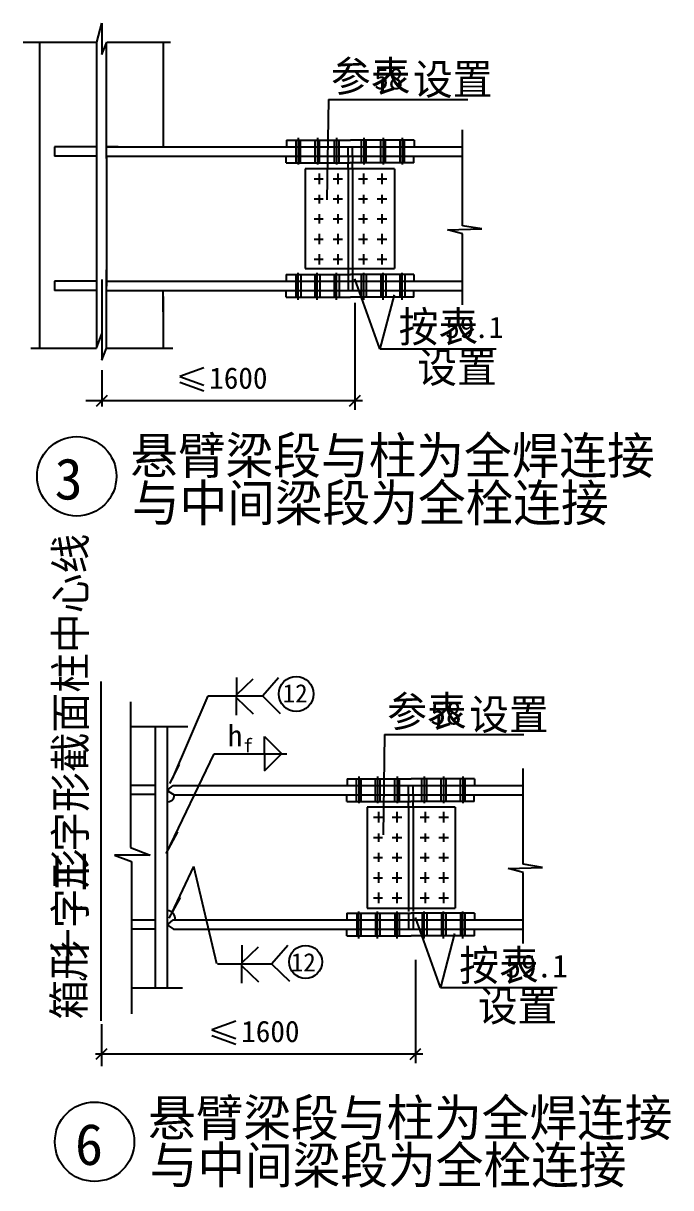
# Model space of a CAD drawing. Header units: metres. Extents: x 1413 to 8394, y 7869 to 11895.
# Drawn here: x 6276 to 8394, y 7911 to 11719 of the extents above; entities that cross this region are included whole.
import ezdxf

# ---------------------------------------------------------------- set-up
doc = ezdxf.new("R2010")
doc.units = ezdxf.units.M
for name, color, linetype in [('BOR', 3, 'Continuous'), ('CENTER', 7, 'Continuous'), ('FRAMING', 2, 'Continuous'), ('HIDDEN', 3, 'Continuous'), ('Z', 4, 'Continuous')]:
    doc.layers.add(name, color=color, linetype=linetype)

# ---------------------------------------------------------------- blocks, each defined once
blk = doc.blocks.new('CC')
blk.add_line((-24.24, 0), (24.24, 0))
at = {"layer": 'FRAMING', "color": 6}
blk.add_line((-17.83, -17.83), (17.83, 17.83), dxfattribs=at)

msp = doc.modelspace()

# ---------------------------------------------------------------- linework, layer by layer
for p, q in [((6516.49, 11657.62), (6532.9, 11718.99)), ((6532.9, 11718.99), (6532.9, 11616.72)), ((6275.68, 11657.62), (6516.49, 11657.62)), ((6532.9, 11616.72), (6548.66, 11657.62)), ((6548.66, 11657.62), (6757, 11657.62)), ((7274.08, 11470.02), (7269.1, 11141.85)), ((6733.9, 11374.99), (6733.9, 11314.35)), ((6533.01, 10880.6), (6533.01, 10648.2)), ((7442.53, 10654.36), (7360.94, 10882.65)), ((6733.9, 10774.8), (6733.9, 10845.59)), ((7488.63, 10830.47), (7442.53, 10654.36)), ((7360.78, 10804.83), (7360.78, 10454.72)), ((6515.78, 10656.31), (6532.9, 10703.33)), ((6532.9, 10703.33), (6532.9, 10617.42)), ((6300.11, 10656.31), (6515.78, 10656.31)), ((6532.9, 10617.42), (6547.66, 10656.31)), ((6547.66, 10656.31), (6765.47, 10656.31)), ((6788.32, 10564.39), (6865.89, 10593.12)), ((6533.01, 10584), (6533.01, 10465.27)), ((6788.32, 10564.25), (6865.89, 10535.52)), ((6788.32, 10545.47), (6865.89, 10516.74)), ((6480.34, 10484.72), (7359.78, 10484.72)), ((6973.24, 9579.71), (6973.24, 9517.62)), ((6973.24, 9522.75), (7027.83, 9575.17)), ((6626.68, 9499.52), (6626.68, 9023.66)), ((6764.22, 9248.24), (6880.68, 9518.84)), ((6973.24, 9456.1), (6973.24, 9518.19)), ((6973.24, 9513.06), (7027.83, 9460.64)), ((6626.68, 9419.13), (6814.32, 9419.13)), ((7457.93, 9392.49), (7452.94, 9064.33)), ((6744.15, 9004.58), (6900.67, 9329.99)), ((6573.75, 8997.83), (6630.18, 8977.05)), ((6691.06, 8997.83), (6573.75, 8997.83)), ((6626.68, 9023.66), (6691.06, 8997.83)), ((6630.18, 8977.05), (6630.18, 8478.77)), ((6761.64, 8808.26), (6834.03, 8961.62)), ((6909.06, 8642.75), (6834.03, 8961.62)), ((7640.71, 8565.61), (7559.12, 8793.9)), ((7686.81, 8741.72), (7640.71, 8565.61)), ((6990.77, 8703.37), (6990.77, 8641.28)), ((6990.77, 8646.41), (7045.35, 8698.83)), ((7558.96, 8655.98), (7558.96, 8317.86)), ((6990.77, 8579.76), (6990.77, 8641.85)), ((6990.77, 8636.72), (7045.35, 8584.3)), ((6630.18, 8564.54), (6797.09, 8564.54)), ((6531.34, 8445.67), (6531.34, 8308.4)), ((6512.37, 8347.86), (7557.96, 8347.86))]:
    msp.add_line(p, q)
for centre, radius in [((7168.66, 9525.31), 57.05), ((7199.39, 8648.87), 54.02)]:
    msp.add_circle(centre, radius)
at = {"layer": 'BOR'}
for centre in [(6450.68, 10237.27), (6508.9, 8060.78)]:
    msp.add_circle(centre, 129.85, dxfattribs=at)
at = {"layer": 'CENTER'}
msp.add_line((6530.16, 8456.76), (6530.16, 9566.27), dxfattribs=at)
at = {"layer": 'FRAMING'}
for p, q in [((6330.26, 10656.31), (6330.26, 11657.62)), ((6733.9, 11657.62), (6733.9, 11374.88)), ((7713.12, 11056.97), (7713.12, 11370.8)), ((6547.8, 11314.39), (7713.08, 11314.39)), ((7137.34, 11336.53), (7346.31, 11336.53)), ((7137.34, 11336.53), (7137.34, 11314.62)), ((7175.45, 11344.44), (7175.45, 11256.72)), ((7237.98, 11344.44), (7237.98, 11256.72)), ((7301, 11344.44), (7301, 11256.72)), ((7338.33, 11284.31), (7338.33, 11314.42)), ((7554.3, 11336.53), (7346.24, 11336.53)), ((7353.08, 11284.31), (7353.08, 11314.47)), ((7389.66, 11344.44), (7389.66, 11256.72)), ((7452.64, 11344.44), (7452.64, 11256.72)), ((7515.62, 11344.44), (7515.62, 11256.72)), ((7554.3, 11336.53), (7554.3, 11314.62)), ((6547.8, 11284.16), (7713.08, 11284.16)), ((6547.8, 11284.16), (6547.8, 10859.43)), ((7136.3, 11262.37), (7136.3, 11284.28)), ((7553.27, 11262.37), (7553.27, 11284.28)), ((7136.3, 11262.37), (7345.28, 11262.37)), ((7490.74, 11243.02), (7198.3, 11243.02)), ((7198.3, 11243.02), (7198.3, 10916.47)), ((7338.33, 11243.02), (7338.33, 11262.37)), ((7553.27, 11262.37), (7345.21, 11262.37)), ((7353.08, 11243.02), (7353.08, 11262.37)), ((7490.74, 11243.02), (7490.74, 10916.47)), ((7227.49, 11210.34), (7257.05, 11210.34)), ((7244.18, 11227.75), (7244.18, 11193.35)), ((7289.29, 11210.34), (7320.34, 11210.34)), ((7304.5, 11227.75), (7304.5, 11193.35)), ((7372.04, 11210.34), (7401.6, 11210.34)), ((7388.72, 11227.75), (7388.72, 11193.35)), ((7433.84, 11210.34), (7464.88, 11210.34)), ((7449.04, 11227.75), (7449.04, 11193.35)), ((7227.49, 11144.79), (7257.05, 11144.79)), ((7244.18, 11157.82), (7244.18, 11129.69)), ((7289.29, 11144.79), (7320.34, 11144.79)), ((7304.5, 11157.82), (7304.5, 11129.69)), ((7372.04, 11144.79), (7401.6, 11144.79)), ((7388.72, 11157.82), (7388.72, 11129.69)), ((7433.84, 11144.79), (7464.88, 11144.79)), ((7449.04, 11157.82), (7449.04, 11129.69)), ((7244.18, 11094.17), (7244.18, 11064.56)), ((7304.5, 11094.17), (7304.5, 11064.56)), ((7388.72, 11094.17), (7388.72, 11064.56)), ((7449.04, 11094.17), (7449.04, 11064.56)), ((7227.49, 11079.24), (7257.05, 11079.24)), ((7289.29, 11079.24), (7320.34, 11079.24)), ((7372.04, 11079.24), (7401.6, 11079.24)), ((7433.84, 11079.24), (7464.88, 11079.24)), ((7663.52, 11043.73), (7775.95, 11047.04)), ((7775.95, 11047.04), (7713.12, 11056.97)), ((7227.49, 11012.81), (7257.05, 11012.81)), ((7244.18, 11030.51), (7244.18, 10996.47)), ((7289.29, 11012.81), (7320.34, 11012.81)), ((7304.5, 11030.51), (7304.5, 10996.47)), ((7372.04, 11012.81), (7401.6, 11012.81)), ((7388.72, 11030.51), (7388.72, 10996.47)), ((7433.84, 11012.81), (7464.88, 11012.81)), ((7449.04, 11030.51), (7449.04, 10996.47)), ((7713.12, 11030.5), (7663.52, 11043.73)), ((7713.12, 10797.75), (7713.12, 11030.5)), ((7227.49, 10947.26), (7257.05, 10947.26)), ((7244.18, 10963.9), (7244.18, 10929.95)), ((7289.29, 10947.26), (7320.34, 10947.26)), ((7304.5, 10963.9), (7304.5, 10929.95)), ((7372.04, 10947.26), (7401.6, 10947.26)), ((7388.72, 10963.9), (7388.72, 10929.95)), ((7433.84, 10947.26), (7464.88, 10947.26)), ((7449.04, 10963.9), (7449.04, 10929.95)), ((7135.79, 10897.49), (7346.31, 10897.49)), ((7135.79, 10897.49), (7135.79, 10875.58)), ((7175.45, 10814.67), (7175.45, 10902.39)), ((7198.3, 10916.47), (7490.74, 10916.47)), ((7236.78, 10814.67), (7236.78, 10902.39)), ((7301, 10814.67), (7301, 10902.39)), ((7338.33, 10916.47), (7338.33, 10897.49)), ((7553.69, 10897.49), (7346.24, 10897.49)), ((7353.08, 10916.47), (7353.08, 10897.49)), ((7389.66, 10814.67), (7389.66, 10902.39)), ((7452.64, 10814.67), (7452.64, 10902.39)), ((7515.62, 10814.67), (7515.62, 10902.39)), ((7553.69, 10897.49), (7553.69, 10875.58)), ((6547.8, 10875.49), (7712.88, 10875.49)), ((7338.33, 10875.6), (7338.33, 10845.35)), ((7353.08, 10875.6), (7353.08, 10845.35)), ((6547.8, 10845.42), (7712.88, 10845.42)), ((6733.9, 10824.88), (6733.9, 10654.69)), ((7135.79, 10823.19), (7135.79, 10845.1)), ((7135.79, 10823.19), (7346.31, 10823.19)), ((7553.69, 10823.19), (7346.24, 10823.19)), ((7553.69, 10823.19), (7553.69, 10845.1)), ((7110.71, 9578.67), (7059.38, 9518.97)), ((6880.68, 9518.84), (7061.04, 9518.84)), ((7059.43, 9518.44), (7116.24, 9461.84)), ((6706.66, 9419.13), (6706.66, 8564.54)), ((6746.66, 9419.13), (6746.66, 8564.54)), ((7065.34, 9386.36), (7122.07, 9329.45)), ((7065.34, 9329.45), (7065.34, 9386.36)), ((6900.67, 9329.99), (7138.44, 9329.99)), ((7065.34, 9273.49), (7122.07, 9330.4)), ((7065.34, 9330.4), (7065.34, 9273.49)), ((7373.63, 9255.69), (7373.63, 9167.97)), ((7434.96, 9255.69), (7434.96, 9167.97)), ((7499.18, 9255.69), (7499.18, 9167.97)), ((7587.84, 9255.69), (7587.84, 9167.97)), ((7650.82, 9255.69), (7650.82, 9167.97)), ((7713.8, 9255.69), (7713.8, 9167.97)), ((7911.3, 8968.23), (7911.3, 9282.05)), ((6706.56, 9225.78), (6626.57, 9225.78)), ((6750.1, 9212.51), (6766.21, 9225.64)), ((6766.21, 9225.64), (7911.26, 9225.64)), ((7335.52, 9247.79), (7544.49, 9247.79)), ((7335.52, 9247.79), (7335.52, 9225.87)), ((7536.51, 9195.56), (7536.51, 9225.68)), ((7752.48, 9247.79), (7544.42, 9247.79)), ((7551.27, 9195.56), (7551.27, 9225.72)), ((7752.48, 9247.79), (7752.48, 9225.87)), ((6706.56, 9197.01), (6626.57, 9197.01)), ((6750.1, 9212.51), (6750.1, 9207.84)), ((6750.1, 9207.84), (6769.51, 9195.42)), ((6769.51, 9195.42), (7911.26, 9195.42)), ((7334.49, 9173.62), (7334.49, 9195.54)), ((7751.45, 9173.62), (7751.45, 9195.54)), ((7334.49, 9173.62), (7543.46, 9173.62)), ((7688.92, 9155.31), (7400.68, 9155.31)), ((7400.68, 9155.31), (7400.68, 8825.03)), ((7536.51, 9155.31), (7536.51, 9173.62)), ((7751.45, 9173.62), (7543.39, 9173.62)), ((7551.27, 9155.31), (7551.27, 9173.62)), ((7688.92, 9155.31), (7688.92, 8825.03)), ((7421.01, 9122.02), (7450.57, 9122.02)), ((7437.69, 9139.44), (7437.69, 9105.03)), ((7482.81, 9122.02), (7513.85, 9122.02)), ((7498.02, 9139.44), (7498.02, 9105.03)), ((7573.95, 9122.02), (7603.51, 9122.02)), ((7590.63, 9139.44), (7590.63, 9105.03)), ((7635.75, 9122.02), (7666.79, 9122.02)), ((7650.96, 9139.44), (7650.96, 9105.03)), ((7437.69, 9069.51), (7437.69, 9041.38)), ((7498.02, 9069.51), (7498.02, 9041.38)), ((7590.63, 9069.51), (7590.63, 9041.38)), ((7650.96, 9069.51), (7650.96, 9041.38)), ((7421.01, 9056.47), (7450.57, 9056.47)), ((7482.81, 9056.47), (7513.85, 9056.47)), ((7573.95, 9056.47), (7603.51, 9056.47)), ((7635.75, 9056.47), (7666.79, 9056.47)), ((7421.01, 8990.92), (7450.57, 8990.92)), ((7437.69, 9005.85), (7437.69, 8976.25)), ((7482.81, 8990.92), (7513.85, 8990.92)), ((7498.02, 9005.85), (7498.02, 8976.25)), ((7573.95, 8990.92), (7603.51, 8990.92)), ((7590.63, 9005.85), (7590.63, 8976.25)), ((7635.75, 8990.92), (7666.79, 8990.92)), ((7650.96, 9005.85), (7650.96, 8976.25)), ((7861.7, 8954.99), (7974.13, 8958.3)), ((7911.3, 8941.75), (7861.7, 8954.99)), ((7974.13, 8958.3), (7911.3, 8968.23)), ((7421.01, 8924.5), (7450.57, 8924.5)), ((7437.69, 8942.2), (7437.69, 8908.15)), ((7482.81, 8924.5), (7513.85, 8924.5)), ((7498.02, 8942.2), (7498.02, 8908.15)), ((7573.95, 8924.5), (7603.51, 8924.5)), ((7590.63, 8942.2), (7590.63, 8908.15)), ((7635.75, 8924.5), (7666.79, 8924.5)), ((7650.96, 8942.2), (7650.96, 8908.15)), ((7911.3, 8709), (7911.3, 8941.75)), ((7437.69, 8875.58), (7437.69, 8841.64)), ((7498.02, 8875.58), (7498.02, 8841.64)), ((7590.63, 8875.58), (7590.63, 8841.64)), ((7650.96, 8875.58), (7650.96, 8841.64)), ((7421.01, 8858.95), (7450.57, 8858.95)), ((7482.81, 8858.95), (7513.85, 8858.95)), ((7573.95, 8858.95), (7603.51, 8858.95)), ((7635.75, 8858.95), (7666.79, 8858.95)), ((7333.97, 8808.75), (7544.49, 8808.75)), ((7333.97, 8808.75), (7333.97, 8786.83)), ((7373.63, 8725.92), (7373.63, 8813.65)), ((7400.68, 8825.03), (7688.92, 8825.03)), ((7434.96, 8725.92), (7434.96, 8813.65)), ((7499.18, 8725.92), (7499.18, 8813.65)), ((7536.51, 8825.03), (7536.51, 8813.54)), ((7751.87, 8808.75), (7544.42, 8808.75)), ((7551.27, 8825.03), (7551.27, 8813.54)), ((7587.84, 8725.92), (7587.84, 8813.65)), ((7650.82, 8725.92), (7650.82, 8813.65)), ((7713.8, 8725.92), (7713.8, 8813.65)), ((7751.87, 8808.75), (7751.87, 8786.83)), ((6706.47, 8785.26), (6629.98, 8785.26)), ((6749.27, 8772.61), (6766.61, 8786.74)), ((6749.27, 8772.61), (6749.27, 8767.94)), ((6749.27, 8767.94), (6766.87, 8756.67)), ((6766.61, 8786.74), (7911.06, 8786.74)), ((7536.51, 8786.86), (7536.51, 8756.61)), ((7551.27, 8786.86), (7551.27, 8756.61)), ((6706.47, 8756.49), (6629.98, 8756.49)), ((6766.87, 8756.67), (7911.06, 8756.67)), ((7333.97, 8734.44), (7333.97, 8756.36)), ((7333.97, 8734.44), (7544.49, 8734.44)), ((7751.87, 8734.44), (7544.42, 8734.44)), ((7751.87, 8734.44), (7751.87, 8756.36)), ((7140.73, 8702.37), (7089.4, 8642.67)), ((6910.7, 8642.53), (7091.05, 8642.53)), ((7089.45, 8642.14), (7146.26, 8585.54)), ((6893.03, 8427.53), (6970.6, 8456.27)), ((6893.03, 8427.4), (6970.6, 8398.66)), ((6893.03, 8408.61), (6970.6, 8379.88)), ((6549.17, 8365.26), (6513.5, 8329.59))]:
    msp.add_line(p, q, dxfattribs=at)
for centre, radius, start, end in [((6746.37, 9195.75), 23.76, 267.14, 359.2), ((6745.5, 8789.96), 27.5, 353.29, 85.07)]:
    msp.add_arc(centre, radius, start, end, dxfattribs=at)
at = {"layer": 'HIDDEN'}
for p, q in [((6516.48, 10658.22), (6516.48, 11657.62)), ((6547.8, 11277.24), (6547.8, 11655.94)), ((6516.48, 11314.39), (6377.4, 11314.39)), ((6377.4, 11314.39), (6377.4, 11284.16)), ((6586.49, 11314.39), (6547.8, 11314.39)), ((7168.33, 11262.37), (7168.33, 11336.53)), ((7183.15, 11262.37), (7183.15, 11336.53)), ((7230.4, 11262.37), (7230.4, 11336.53)), ((7245.22, 11262.37), (7245.22, 11336.53)), ((7293.86, 11262.37), (7293.86, 11336.53)), ((7308.68, 11262.37), (7308.68, 11336.53)), ((7382.54, 11262.37), (7382.54, 11336.53)), ((7397.36, 11262.37), (7397.36, 11336.53)), ((7445.77, 11262.37), (7445.77, 11336.53)), ((7460.59, 11262.37), (7460.59, 11336.53)), ((7508.47, 11262.37), (7508.47, 11336.53)), ((7523.29, 11262.37), (7523.29, 11336.53)), ((6516.48, 11284.16), (6377.4, 11284.16)), ((7338.33, 11284.31), (7338.33, 11262.45)), ((7353.08, 11284.31), (7353.08, 11262.45)), ((7338.33, 11241.75), (7338.33, 10916.47)), ((7353.08, 11241.75), (7353.08, 10916.47)), ((6547.8, 10656.31), (6547.8, 10912.46)), ((7167.02, 10897.49), (7167.02, 10823.19)), ((7183.46, 10897.49), (7183.46, 10823.19)), ((7229.36, 10897.49), (7229.36, 10823.19)), ((7245.8, 10897.49), (7245.8, 10823.19)), ((7292.85, 10897.49), (7292.85, 10823.19)), ((7309.3, 10897.49), (7309.3, 10823.19)), ((7338.33, 10897.49), (7338.33, 10875.59)), ((7353.08, 10897.49), (7353.08, 10875.59)), ((7381.49, 10897.49), (7381.49, 10823.19)), ((7397.94, 10897.49), (7397.94, 10823.19)), ((7445.03, 10897.49), (7445.03, 10823.19)), ((7461.48, 10897.49), (7461.48, 10823.19)), ((7507.36, 10897.49), (7507.36, 10823.19)), ((7523.81, 10897.49), (7523.81, 10823.19)), ((6516.48, 10875.49), (6377.4, 10875.49)), ((6377.4, 10875.49), (6377.4, 10844.66)), ((6516.48, 10844.59), (6377.4, 10844.59)), ((7365.82, 9173.62), (7365.82, 9247.79)), ((7381.46, 9173.62), (7381.46, 9247.79)), ((7427.88, 9173.62), (7427.88, 9247.79)), ((7443.52, 9173.62), (7443.52, 9247.79)), ((7491.35, 9173.62), (7491.35, 9247.79)), ((7506.99, 9173.62), (7506.99, 9247.79)), ((7580.03, 9173.62), (7580.03, 9247.79)), ((7595.67, 9173.62), (7595.67, 9247.79)), ((7643.25, 9173.62), (7643.25, 9247.79)), ((7658.9, 9173.62), (7658.9, 9247.79)), ((7705.96, 9173.62), (7705.96, 9247.79)), ((7721.6, 9173.62), (7721.6, 9247.79)), ((7536.51, 9195.56), (7536.51, 9173.7)), ((7551.27, 9195.56), (7551.27, 9173.7)), ((7536.51, 9154.04), (7536.51, 8825.03)), ((7551.27, 9154.04), (7551.27, 8825.03)), ((7367.44, 8808.75), (7367.44, 8734.44)), ((7380.14, 8808.75), (7380.14, 8734.44)), ((7428.54, 8808.75), (7428.54, 8734.44)), ((7441.98, 8808.75), (7441.98, 8734.44)), ((7491.8, 8808.75), (7491.8, 8734.44)), ((7505.96, 8808.75), (7505.96, 8734.44)), ((7536.51, 8808.75), (7536.51, 8786.85)), ((7551.27, 8808.75), (7551.27, 8786.85)), ((7580.44, 8808.75), (7580.44, 8734.44)), ((7595.59, 8808.75), (7595.59, 8734.44)), ((7643.98, 8808.75), (7643.98, 8734.44)), ((7658.15, 8808.75), (7658.15, 8734.44)), ((7706.31, 8808.75), (7706.31, 8734.44)), ((7720.48, 8808.75), (7720.48, 8734.44))]:
    msp.add_line(p, q, dxfattribs=at)
at = {"layer": 'Z'}
for p, q in [((7274.08, 11470.02), (7729.84, 11470.02)), ((7442.53, 10654.36), (7822.77, 10654.36)), ((7457.93, 9392.49), (7913.68, 9392.49)), ((7640.71, 8565.61), (8023.01, 8565.61))]:
    msp.add_line(p, q, dxfattribs=at)
for points in [[(6786.19, 9294.98), (6754.1, 9232.25)], [(6780.41, 9074.76), (6742.55, 9003.38)], [(6789.02, 8859.81), (6751.53, 8792.27)]]:
    msp.add_lwpolyline(points, dxfattribs=at)

# ---------------------------------------------------------------- block references
for p in [(6533.17, 10484.72), (7360.78, 10484.72), (7558.96, 8347.86)]:
    msp.add_blockref('CC', p)

# ---------------------------------------------------------------- texts
at = {"layer": 'CENTER'}
for p in [(6884.17, 10523.66), (6988.88, 8386.8)]:
    msp.add_text('1600', height=70, dxfattribs=at).set_placement(p)
at = {"layer": 'FRAMING'}
for s, p in [('3', (6378.21, 10161.32)), ('6', (6444.9, 7984.82))]:
    msp.add_text(s, height=135, dxfattribs=at).set_placement(p)
at = {"layer": 'Z'}
for s, height, p in [('参表', 100, (7282.57, 11495.69)), ('设置', 100, (7550.84, 11485.83)), ('58', 70, (7423.7, 11502.71)), ('按表', 100, (7504, 10676.48)), ('59.1', 70, (7656.34, 10689.64)), ('设置', 100, (7564.71, 10543.82)), ('悬臂梁段与柱为全焊连接', 120, (6625.57, 10245.21)), ('与中间梁段为全栓连接', 120, (6631.07, 10090.38)), ('12', 60, (7124.36, 9497.5)), ('参表', 100, (7466.41, 9418.17)), ('58', 75, (7607.54, 9425.18)), ('设置', 100, (7734.68, 9408.31)), ('h', 70, (6944.53, 9353.81)), ('f', 45, (6995.86, 9334.4)), ('按表', 100, (7702.18, 8587.74)), ('12', 60, (7151.1, 8617.76)), ('59.1', 75, (7853.22, 8598.09)), ('设置', 100, (7762.89, 8455.08)), ('悬臂梁段与柱为全焊连接', 120, (6683.79, 8079.08)), ('与中间梁段为全栓连接', 120, (6689.29, 7924.26))]:
    msp.add_text(s, height=height, dxfattribs=at).set_placement(p)
for s, height, rotation, p in [('工字形截面柱中心线', 100, 90, (6480.2, 8879.31)), ('十字形', 100, 90, (6479.67, 8629.48)), (',', 52.44, 270, (6460.76, 8844.88)), ('箱形', 100, 90, (6475.16, 8460.56)), (',', 52.44, 270, (6472.34, 8611.81))]:
    msp.add_text(s, height=height, rotation=rotation, dxfattribs=at).set_placement(p)

doc.saveas('drawing.dxf')
